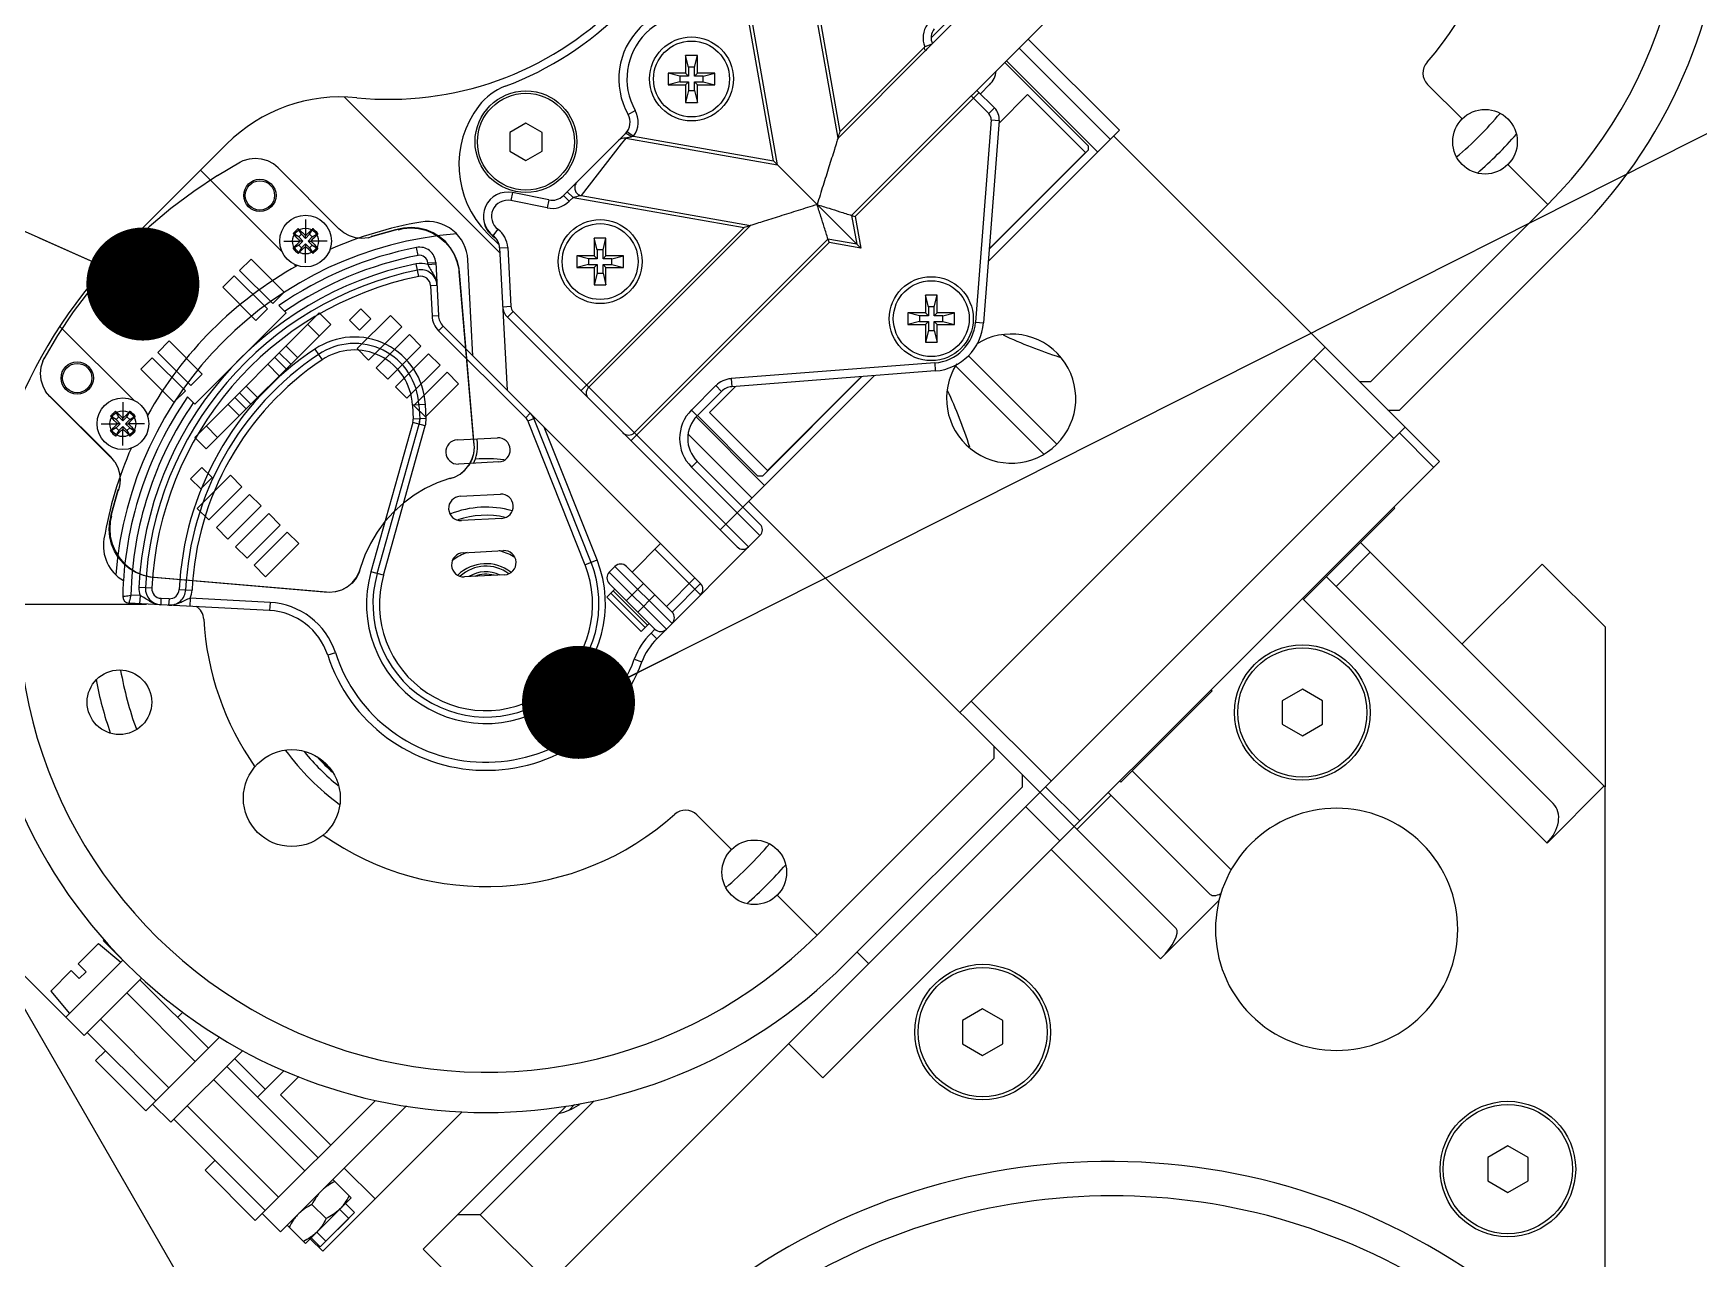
# Model space of a CAD drawing. Header units: millimetres. Extents: x 0 to 841, y 0 to 594.
# Drawn here: x 574.2 to 625.7, y 285.5 to 323.5 of the extents above; entities that cross this region are included whole.
import ezdxf

# ---------------------------------------------------------------- set-up
doc = ezdxf.new("R2010")
doc.units = ezdxf.units.MM
doc.header["$LTSCALE"] = 46.255
doc.layers.get('0').update_dxf_attribs({"linetype": 'CONTINUOUS'})
for name, color, linetype in [('02___PRT_ALL_AXES', 7, 'CONTINUOUS'), ('AXIS', 7, 'CONTINUOUS'), ('COSMETIC', 7, 'CONTINUOUS'), ('NOTE', 7, 'CONTINUOUS')]:
    doc.layers.add(name, color=color, linetype=linetype)
doc.styles.get("Standard").update_dxf_attribs({"font": 'txt', "width": 0.85})
doc.dimstyles.get("Standard").update_dxf_attribs({"dimtxt": 3.5, "dimasz": 3.5, "dimexe": 1.5, "dimexo": 1, "dimtad": 1, "dimtxsty": 'STANDARD', "dimblk": '_FILLED', "dimblk1": '_FILLED', "dimblk2": '_FILLED', "dimcen": 0.09, "dimadec": 0, "dimazin": 0, "dimtol": 1, "dimtp": 0.01, "dimtm": 0.01, "dimtfac": 1, "dimtofl": 0, "dimtmove": 0, "dimatfit": 3, "dimldrblk": '_FILLED', "dimfxl": 1, "dimtolj": 1, "dimarcsym": 0})

# ---------------------------------------------------------------- blocks, each defined once
blk = doc.blocks.new('_FILLED')
at = {"color": 0, "linetype": 'BYBLOCK'}
blk.add_solid([(0, 0), (-1, 0.214), (-1, -0.214)], dxfattribs=at)

msp = doc.modelspace()

# ---------------------------------------------------------------- linework, layer by layer
at = {"color": 7, "linetype": 'CONTINUOUS'}
for p, q in [((601.874, 323.066), (605.138, 326.33)), ((599.069, 320.255), (598.145, 325.499)), ((599.134, 320.461), (598.2, 325.756)), ((603.284, 321.648), (606.552, 324.916)), ((597.07, 319.549), (596.307, 323.878)), ((597.193, 319.426), (596.365, 324.123)), ((601.958, 323.362), (602.769, 324.173)), ((599.069, 320.255), (601.783, 322.97)), ((601.756, 323.083), (599.134, 320.461)), ((601.978, 323.17), (601.756, 323.083)), ((607.507, 320.214), (604.679, 323.042)), ((607.79, 320.497), (604.961, 323.325)), ((594.35, 322.813), (594.35, 322.269)), ((594.441, 322.45), (594.35, 322.813)), ((594.713, 322.813), (594.35, 322.813)), ((594.441, 322.45), (594.441, 322.178)), ((594.622, 322.45), (594.441, 322.45)), ((594.622, 322.45), (594.713, 322.813)), ((594.622, 322.178), (594.622, 322.45)), ((594.713, 322.269), (594.713, 322.813)), ((604.239, 322.602), (606.82, 320.021)), ((604.29, 322.653), (607.118, 319.825)), ((593.807, 322.269), (593.807, 321.906)), ((594.35, 322.269), (593.807, 322.269)), ((594.169, 322.178), (593.807, 322.269)), ((594.169, 321.997), (593.807, 321.906)), ((593.807, 321.906), (594.35, 321.906)), ((594.169, 322.178), (594.169, 321.997)), ((594.441, 322.178), (594.169, 322.178)), ((594.169, 321.997), (594.441, 321.997)), ((594.441, 322.178), (594.35, 322.269)), ((594.441, 321.997), (594.35, 321.906)), ((594.35, 321.906), (594.35, 321.363)), ((594.441, 321.997), (594.441, 321.725)), ((594.622, 322.178), (594.713, 322.269)), ((594.894, 322.178), (594.622, 322.178)), ((594.622, 321.725), (594.622, 321.997)), ((594.622, 321.997), (594.713, 321.906)), ((594.622, 321.997), (594.894, 321.997)), ((595.257, 322.269), (594.713, 322.269)), ((594.713, 321.363), (594.713, 321.906)), ((594.713, 321.906), (595.257, 321.906)), ((594.894, 322.178), (595.257, 322.269)), ((594.894, 321.997), (594.894, 322.178)), ((594.894, 321.997), (595.257, 321.906)), ((595.257, 321.906), (595.257, 322.269)), ((603.476, 321.628), (603.759, 321.911)), ((618.396, 320.85), (617.326, 321.92)), ((588.599, 316.707), (583.775, 321.53)), ((594.441, 321.725), (594.35, 321.363)), ((594.35, 321.363), (594.713, 321.363)), ((594.441, 321.725), (594.622, 321.725)), ((594.622, 321.725), (594.713, 321.363)), ((603.191, 321.56), (599.491, 317.861)), ((599.598, 317.827), (603.438, 321.666)), ((603.191, 321.56), (603.738, 321.013)), ((603.37, 321.734), (603.915, 321.19)), ((604.939, 321.606), (604.054, 320.72)), ((606.736, 319.81), (604.939, 321.606)), ((592.567, 320.991), (592.785, 321.113)), ((603.811, 320.817), (603.327, 314.557)), ((604.06, 320.797), (603.576, 314.538)), ((603.738, 321.013), (603.915, 321.19)), ((603.811, 320.817), (604.06, 320.797)), ((589.405, 320.72), (588.905, 320.432)), ((588.905, 320.432), (588.905, 319.854)), ((589.905, 320.432), (589.405, 320.72)), ((589.905, 319.854), (589.905, 320.432)), ((592.543, 320.452), (590.566, 318.475)), ((592.496, 320.254), (592.454, 320.199)), ((592.496, 320.254), (597.193, 319.426)), ((592.538, 320.457), (592.741, 320.312)), ((592.741, 320.312), (597.07, 319.549)), ((603.722, 316.429), (607.79, 320.497)), ((607.613, 320.32), (617.689, 310.243)), ((577.031, 316.961), (580.136, 320.066)), ((588.905, 319.854), (589.405, 319.566)), ((589.405, 319.566), (589.905, 319.854)), ((592.358, 320.075), (591.12, 318.474)), ((592.454, 320.199), (592.358, 320.075)), ((606.82, 319.88), (603.752, 316.812)), ((603.753, 316.828), (606.736, 319.81)), ((606.82, 320.021), (606.82, 319.88)), ((579.329, 319.259), (581.858, 316.73)), ((580.528, 319.494), (580.529, 319.491)), ((580.569, 319.518), (580.572, 319.514)), ((581.736, 319.333), (581.733, 319.33)), ((597.193, 319.426), (597.07, 319.549)), ((597.193, 319.426), (598.421, 318.198)), ((621.048, 318.198), (619.811, 319.436)), ((588.988, 318.566), (588.938, 318.321)), ((590.064, 318.094), (588.938, 318.321)), ((590.113, 318.339), (588.988, 318.566)), ((590.113, 318.339), (590.064, 318.094)), ((590.566, 318.475), (590.743, 318.299)), ((590.686, 318.596), (590.863, 318.419)), ((590.863, 318.419), (590.743, 318.299)), ((590.863, 318.419), (596.158, 317.485)), ((591.12, 318.474), (596.364, 317.55)), ((598.421, 318.198), (599.648, 316.971)), ((621.048, 318.198), (615.568, 312.718)), ((599.491, 317.861), (599.648, 316.971)), ((599.491, 317.861), (599.598, 317.827)), ((599.598, 317.827), (599.771, 316.848)), ((582.372, 317.193), (582.197, 317.298)), ((582.455, 317.277), (582.351, 317.452)), ((582.455, 317.277), (582.372, 317.193)), ((582.372, 317.193), (582.497, 317.067)), ((582.581, 317.151), (582.455, 317.277)), ((582.707, 317.277), (582.581, 317.151)), ((582.581, 317.151), (582.581, 317.235)), ((582.665, 317.067), (582.791, 317.193)), ((582.707, 317.277), (582.812, 317.452)), ((582.791, 317.193), (582.707, 317.277)), ((582.791, 317.193), (582.966, 317.298)), ((583.616, 317.447), (583.612, 317.444)), ((584.611, 317.203), (584.612, 317.197)), ((584.632, 317.208), (584.634, 317.204)), ((585.447, 317.432), (585.451, 317.419)), ((585.458, 317.437), (585.459, 317.434)), ((588.573, 316.945), (588.208, 317.309)), ((588.391, 317.23), (588.54, 317.43)), ((591.105, 312.432), (596.158, 317.485)), ((591.352, 312.539), (596.364, 317.55)), ((591.522, 317.156), (591.522, 316.612)), ((591.612, 316.793), (591.522, 317.156)), ((591.884, 317.156), (591.522, 317.156)), ((591.794, 316.793), (591.884, 317.156)), ((591.884, 316.612), (591.884, 317.156)), ((621.932, 317.315), (616.452, 311.834)), ((582.372, 316.941), (582.197, 316.836)), ((582.455, 316.857), (582.351, 316.682)), ((582.497, 317.067), (582.372, 316.941)), ((582.372, 316.941), (582.455, 316.857)), ((582.497, 317.067), (582.414, 317.067)), ((582.455, 316.857), (582.581, 316.983)), ((582.581, 316.983), (582.581, 316.899)), ((582.581, 316.983), (582.707, 316.857)), ((582.791, 316.941), (582.665, 317.067)), ((582.665, 317.067), (582.749, 317.067)), ((582.707, 316.857), (582.791, 316.941)), ((582.707, 316.857), (582.812, 316.682)), ((582.791, 316.941), (582.966, 316.836)), ((586.065, 316.621), (586.017, 316.867)), ((588.591, 316.855), (588.84, 316.868)), ((588.591, 316.855), (588.822, 312.453)), ((588.84, 316.868), (588.936, 315.046)), ((591.612, 316.793), (591.612, 316.521)), ((591.794, 316.793), (591.612, 316.793)), ((591.794, 316.521), (591.794, 316.793)), ((592.654, 310.883), (598.792, 317.021)), ((598.758, 317.128), (592.761, 311.13)), ((599.648, 316.971), (598.758, 317.128)), ((598.758, 317.128), (598.792, 317.021)), ((599.771, 316.848), (598.792, 317.021)), ((599.648, 316.971), (599.771, 316.848)), ((580.893, 316.511), (580.539, 316.157)), ((580.539, 316.157), (581.565, 315.13)), ((581.92, 315.485), (580.893, 316.511)), ((582.244, 316.343), (582.298, 316.29)), ((586.089, 315.971), (586.009, 316.363)), ((586.362, 316.389), (586.612, 316.402)), ((586.362, 316.389), (586.365, 316.344)), ((586.365, 316.344), (586.614, 316.357)), ((586.612, 316.402), (586.698, 314.758)), ((587.765, 313.51), (587.609, 316.487)), ((590.978, 316.612), (590.978, 316.249)), ((591.341, 316.521), (590.978, 316.612)), ((591.522, 316.612), (590.978, 316.612)), ((591.341, 316.34), (590.978, 316.249)), ((590.978, 316.249), (591.522, 316.249)), ((591.341, 316.521), (591.341, 316.34)), ((591.612, 316.521), (591.341, 316.521)), ((591.341, 316.34), (591.612, 316.34)), ((591.612, 316.521), (591.522, 316.612)), ((591.612, 316.34), (591.522, 316.249)), ((591.522, 316.249), (591.522, 315.706)), ((591.612, 316.34), (591.612, 316.068)), ((591.794, 316.521), (591.884, 316.612)), ((592.066, 316.521), (591.794, 316.521)), ((591.794, 316.068), (591.794, 316.34)), ((591.794, 316.34), (591.884, 316.249)), ((591.794, 316.34), (592.066, 316.34)), ((592.428, 316.612), (591.884, 316.612)), ((591.884, 315.706), (591.884, 316.249)), ((591.884, 316.249), (592.428, 316.249)), ((592.066, 316.521), (592.428, 316.612)), ((592.066, 316.34), (592.066, 316.521)), ((592.066, 316.34), (592.428, 316.249)), ((592.428, 316.249), (592.428, 316.612)), ((580.372, 315.99), (580.017, 315.635)), ((580.017, 315.635), (581.043, 314.609)), ((581.398, 314.963), (580.372, 315.99)), ((586.449, 315.693), (586.648, 315.704)), ((586.449, 315.693), (586.498, 314.748)), ((591.612, 316.068), (591.522, 315.706)), ((591.522, 315.706), (591.884, 315.706)), ((591.612, 316.068), (591.794, 316.068)), ((591.794, 316.068), (591.884, 315.706)), ((581.565, 315.13), (581.92, 315.485)), ((601.775, 315.388), (601.775, 314.844)), ((601.866, 315.025), (601.775, 315.388)), ((602.137, 315.388), (601.775, 315.388)), ((602.047, 315.025), (602.137, 315.388)), ((602.137, 314.844), (602.137, 315.388)), ((579.151, 310.986), (583.006, 314.841)), ((581.98, 314.84), (579.152, 312.011)), ((581.043, 314.609), (581.398, 314.963)), ((581.754, 315.067), (581.98, 314.84)), ((583.006, 314.841), (583.36, 314.486)), ((584.288, 314.969), (583.937, 314.618)), ((583.937, 314.618), (584.252, 314.304)), ((585.207, 314.761), (584.18, 313.735)), ((584.252, 314.304), (584.602, 314.654)), ((584.602, 314.654), (584.288, 314.969)), ((585.561, 314.407), (585.207, 314.761)), ((586.498, 314.748), (586.698, 314.758)), ((588.686, 315.033), (588.936, 315.046)), ((588.832, 314.705), (589.009, 314.882)), ((588.832, 314.705), (595.946, 307.592)), ((589.009, 314.882), (596.299, 307.592)), ((601.231, 314.844), (601.231, 314.482)), ((601.775, 314.844), (601.231, 314.844)), ((601.594, 314.754), (601.231, 314.844)), ((601.594, 314.572), (601.231, 314.482)), ((601.594, 314.754), (601.594, 314.572)), ((601.866, 314.754), (601.594, 314.754)), ((601.594, 314.572), (601.866, 314.572)), ((601.866, 314.754), (601.775, 314.844)), ((601.866, 314.572), (601.775, 314.482)), ((601.866, 315.025), (601.866, 314.754)), ((602.047, 315.025), (601.866, 315.025)), ((601.866, 314.572), (601.866, 314.3)), ((602.047, 314.754), (602.047, 315.025)), ((602.047, 314.754), (602.137, 314.844)), ((602.319, 314.754), (602.047, 314.754)), ((602.047, 314.3), (602.047, 314.572)), ((602.047, 314.572), (602.319, 314.572)), ((602.047, 314.572), (602.137, 314.482)), ((602.681, 314.844), (602.137, 314.844)), ((602.319, 314.754), (602.681, 314.844)), ((602.319, 314.572), (602.319, 314.754)), ((602.319, 314.572), (602.681, 314.482)), ((602.681, 314.482), (602.681, 314.844)), ((574.972, 314.423), (577.262, 312.134)), ((579.506, 310.631), (583.36, 314.486)), ((583.007, 314.133), (582.652, 314.487)), ((584.535, 313.38), (585.561, 314.407)), ((585.799, 314.169), (584.772, 313.143)), ((586.153, 313.814), (585.799, 314.169)), ((586.702, 314.29), (586.844, 314.431)), ((586.702, 314.29), (589.4, 311.592)), ((586.844, 314.431), (594.814, 306.46)), ((601.231, 314.482), (601.775, 314.482)), ((601.775, 314.482), (601.775, 313.938)), ((601.866, 314.3), (601.775, 313.938)), ((601.866, 314.3), (602.047, 314.3)), ((602.047, 314.3), (602.137, 313.938)), ((602.137, 313.938), (602.137, 314.482)), ((602.137, 314.482), (602.681, 314.482)), ((603.327, 314.557), (603.576, 314.538)), ((578.002, 313.62), (578.356, 313.975)), ((579.028, 312.593), (578.002, 313.62)), ((578.356, 313.975), (579.383, 312.948)), ((581.768, 313.603), (582.123, 313.249)), ((582.334, 313.46), (581.979, 313.814)), ((582.868, 313.721), (583.091, 313.389)), ((584.18, 313.735), (584.535, 313.38)), ((585.127, 312.788), (586.153, 313.814)), ((586.391, 313.577), (585.365, 312.55)), ((586.746, 313.222), (586.391, 313.577)), ((601.775, 313.938), (602.137, 313.938)), ((602.84, 302.465), (614.154, 313.779)), ((574.473, 313.423), (574.478, 313.42)), ((574.5, 313.462), (574.498, 313.464)), ((577.48, 313.098), (577.835, 313.453)), ((578.507, 312.072), (577.48, 313.098)), ((577.835, 313.453), (578.861, 312.427)), ((581.769, 312.895), (581.415, 313.25)), ((581.626, 313.461), (581.98, 313.106)), ((584.772, 313.143), (585.127, 312.788)), ((585.719, 312.196), (586.746, 313.222)), ((602.062, 313.292), (595.757, 312.805)), ((602.081, 313.043), (595.777, 312.556)), ((602.062, 313.292), (602.081, 313.043)), ((605.436, 310.476), (602.719, 313.193)), ((603.105, 313.514), (605.835, 310.784)), ((613.8, 313.425), (616.275, 310.951)), ((579.383, 312.948), (579.028, 312.593)), ((581.097, 312.222), (580.742, 312.577)), ((585.365, 312.55), (585.719, 312.196)), ((586.966, 313.002), (585.939, 311.976)), ((586.294, 311.621), (587.32, 312.648)), ((587.32, 312.648), (586.966, 313.002)), ((595.285, 312.588), (594.532, 311.834)), ((595.899, 312.565), (595.085, 311.752)), ((595.285, 312.588), (595.461, 312.411)), ((595.415, 308.122), (600.19, 312.897)), ((595.757, 312.805), (595.777, 312.556)), ((599.807, 312.867), (596.73, 309.79)), ((596.881, 309.956), (599.791, 312.866)), ((615.214, 312.718), (615.568, 312.718)), ((574.662, 312.259), (574.658, 312.255)), ((578.861, 312.427), (578.507, 312.072)), ((578.925, 312.238), (579.152, 312.011)), ((580.532, 311.658), (580.177, 312.012)), ((580.388, 312.223), (580.743, 311.869)), ((580.531, 312.366), (580.886, 312.011)), ((586.291, 312.009), (585.892, 311.988)), ((586.092, 311.999), (586.115, 311.56)), ((586.314, 311.57), (586.291, 312.009)), ((595.461, 312.411), (594.708, 311.658)), ((576.715, 311.536), (576.54, 311.641)), ((576.799, 311.62), (576.694, 311.795)), ((576.799, 311.62), (576.715, 311.536)), ((576.715, 311.536), (576.841, 311.41)), ((576.925, 311.494), (576.799, 311.62)), ((577.051, 311.62), (576.925, 311.494)), ((576.925, 311.494), (576.925, 311.578)), ((577.009, 311.41), (577.135, 311.536)), ((577.051, 311.62), (577.155, 311.795)), ((577.135, 311.536), (577.051, 311.62)), ((577.135, 311.536), (577.309, 311.641)), ((577.648, 311.747), (577.701, 311.694)), ((585.892, 311.988), (585.915, 311.549)), ((586.314, 311.57), (585.915, 311.549)), ((585.939, 311.976), (586.294, 311.621)), ((586.115, 311.56), (586.097, 311.398)), ((589.4, 311.592), (589.541, 311.734)), ((589.694, 311.581), (589.466, 311.491)), ((589.466, 311.491), (591.234, 307.043)), ((589.652, 311.565), (591.42, 307.117)), ((594.532, 311.834), (594.708, 311.658)), ((596.794, 309.501), (594.673, 311.622)), ((596.589, 309.79), (594.715, 311.664)), ((595.085, 311.752), (596.881, 309.956)), ((616.098, 311.834), (616.452, 311.834)), ((576.715, 311.284), (576.54, 311.179)), ((576.799, 311.2), (576.694, 311.026)), ((576.841, 311.41), (576.715, 311.284)), ((576.715, 311.284), (576.799, 311.2)), ((576.841, 311.41), (576.757, 311.41)), ((576.799, 311.2), (576.925, 311.326)), ((576.925, 311.326), (576.925, 311.243)), ((576.925, 311.326), (577.051, 311.2)), ((577.135, 311.284), (577.009, 311.41)), ((577.009, 311.41), (577.092, 311.41)), ((577.051, 311.2), (577.135, 311.284)), ((577.051, 311.2), (577.155, 311.026)), ((577.135, 311.284), (577.309, 311.179)), ((579.151, 310.986), (579.506, 310.631)), ((579.859, 310.985), (579.504, 311.339)), ((585.904, 311.452), (584.605, 306.824)), ((584.798, 306.77), (586.097, 311.398)), ((584.99, 306.716), (586.289, 311.344)), ((586.289, 311.344), (585.904, 311.452)), ((587.275, 310.909), (588.524, 310.975)), ((588.698, 283.373), (616.629, 311.304)), ((591.606, 307.191), (589.971, 311.304)), ((594.428, 311.09), (596.405, 309.112)), ((617.513, 310.067), (616.452, 311.127)), ((587.907, 310.787), (587.899, 310.942)), ((576.548, 310.379), (576.545, 310.376)), ((579.023, 309.704), (579.373, 310.054)), ((579.373, 310.054), (579.688, 309.74)), ((588.563, 310.226), (587.314, 310.16)), ((594.532, 310.067), (594.708, 310.243)), ((594.532, 310.067), (596.653, 307.945)), ((594.708, 310.243), (596.653, 308.299)), ((598.597, 291.152), (617.689, 310.243)), ((579.337, 309.39), (579.023, 309.704)), ((579.23, 308.785), (580.257, 309.812)), ((579.688, 309.74), (579.337, 309.39)), ((580.612, 309.457), (579.585, 308.43)), ((580.257, 309.812), (580.612, 309.457)), ((587.037, 309.713), (587.063, 309.719)), ((587.057, 309.71), (587.055, 309.717)), ((587.063, 309.719), (587.064, 309.715)), ((596.73, 309.79), (596.589, 309.79)), ((576.788, 309.358), (576.784, 309.359)), ((576.795, 309.379), (576.789, 309.381)), ((579.823, 308.193), (580.849, 309.219)), ((580.849, 309.219), (581.204, 308.865)), ((587.367, 309.162), (588.615, 309.227)), ((596.299, 309.006), (609.535, 295.771)), ((576.557, 308.533), (576.555, 308.534)), ((576.573, 308.541), (576.559, 308.544)), ((579.585, 308.43), (579.23, 308.785)), ((581.204, 308.865), (580.177, 307.838)), ((580.415, 307.601), (581.441, 308.627)), ((581.441, 308.627), (581.796, 308.272)), ((588.654, 308.478), (587.406, 308.413)), ((613.482, 305.965), (616.31, 308.794)), ((616.275, 308.829), (616.31, 308.794)), ((580.177, 307.838), (579.823, 308.193)), ((581.796, 308.272), (580.769, 307.246)), ((580.989, 307.026), (582.016, 308.053)), ((582.016, 308.053), (582.37, 307.698)), ((593.456, 304.748), (596.653, 307.945)), ((580.769, 307.246), (580.415, 307.601)), ((582.37, 307.698), (581.344, 306.671)), ((587.458, 307.414), (588.707, 307.48)), ((592.693, 306.814), (593.577, 307.698)), ((593.4, 307.521), (594.814, 306.107)), ((615.552, 307.431), (614.491, 306.37)), ((615.25, 307.733), (622.816, 300.167)), ((581.344, 306.671), (580.989, 307.026)), ((584.279, 306.954), (584.273, 306.928)), ((584.277, 306.927), (584.273, 306.928)), ((584.282, 306.935), (584.275, 306.937)), ((591.234, 307.043), (591.606, 307.191)), ((592.163, 306.991), (591.986, 306.814)), ((593.931, 305.223), (592.163, 306.991)), ((593.931, 305.577), (592.516, 306.991)), ((618.396, 304.587), (620.871, 307.061)), ((620.871, 307.061), (622.819, 305.114)), ((577.821, 306.315), (577.422, 306.334)), ((584.99, 306.716), (584.605, 306.824)), ((588.746, 306.731), (587.498, 306.665)), ((591.986, 306.814), (593.754, 305.046)), ((591.986, 306.46), (593.4, 305.046)), ((592.516, 305.93), (593.047, 306.46)), ((593.754, 305.753), (594.638, 306.637)), ((593.931, 305.577), (594.814, 306.46)), ((621.218, 299.644), (614.189, 306.673)), ((572.418, 305.824), (577.659, 305.824)), ((581.468, 305.624), (577.109, 305.853)), ((577.455, 306.085), (577.171, 306.1)), ((577.455, 306.085), (577.442, 305.835)), ((578.105, 306.001), (578.095, 305.801)), ((578.353, 305.988), (578.105, 306.001)), ((578.353, 305.988), (578.342, 305.788)), ((578.668, 306.273), (579.068, 306.254)), ((579.008, 306.004), (578.995, 305.754)), ((581.481, 305.874), (579.008, 306.004)), ((581.481, 305.874), (581.468, 305.624)), ((592.163, 306.284), (591.913, 306.034)), ((591.913, 306.034), (592.973, 304.973)), ((592.038, 306.159), (593.098, 305.098)), ((592.111, 306.232), (593.172, 305.171)), ((592.87, 305.577), (593.4, 306.107)), ((613.447, 306.001), (621.024, 298.423)), ((592.973, 304.973), (593.223, 305.223)), ((593.4, 305.046), (593.279, 304.925)), ((593.279, 304.925), (593.456, 304.748)), ((622.819, 305.114), (622.819, 300.167)), ((583.505, 304.318), (583.267, 304.242)), ((592.761, 304.118), (592.995, 304.031)), ((603.194, 302.819), (605.668, 300.344)), ((607.825, 300.309), (610.654, 303.137)), ((610.618, 303.172), (610.654, 303.137)), ((613.447, 303.187), (612.822, 302.826)), ((612.822, 302.826), (612.822, 302.104)), ((614.072, 302.826), (613.447, 303.187)), ((614.072, 302.104), (614.072, 302.826)), ((612.822, 302.104), (613.447, 301.744)), ((613.447, 301.744), (614.072, 302.104)), ((603.901, 301.051), (603.901, 301.405)), ((603.901, 301.051), (598.421, 295.571)), ((611.245, 297.596), (608.179, 300.662)), ((604.785, 300.167), (599.305, 294.687)), ((604.785, 300.167), (604.785, 300.521)), ((606.552, 299.107), (605.492, 300.167)), ((607.79, 300.344), (607.825, 300.309)), ((622.792, 300.191), (621.024, 298.423)), ((622.816, 300.167), (622.816, 283.904)), ((607.523, 299.904), (606.462, 298.843)), ((607.436, 299.99), (610.595, 296.831)), ((595.769, 298.223), (594.699, 299.293)), ((605.935, 298.489), (604.874, 299.55)), ((609.057, 294.834), (605.668, 298.223)), ((570.384, 297.798), (575.723, 292.46)), ((598.421, 295.571), (597.183, 296.808)), ((610.865, 296.642), (609.057, 294.834)), ((576.174, 295.315), (575.54, 294.681)), ((576.174, 295.315), (576.866, 294.735)), ((576.324, 295.394), (576.349, 295.419)), ((576.925, 294.793), (576.324, 295.394)), ((599.658, 295.041), (600.012, 294.687)), ((574.694, 293.836), (575.328, 294.469)), ((575.157, 293.025), (576.936, 294.805)), ((575.575, 294.222), (575.328, 294.469)), ((575.54, 294.681), (575.788, 294.434)), ((575.788, 294.434), (575.575, 294.222)), ((575.723, 292.46), (577.501, 294.238)), ((577.453, 294.19), (579.574, 292.069)), ((574.694, 293.836), (575.275, 293.144)), ((577.044, 293.782), (579.166, 291.66)), ((576.228, 292.965), (578.349, 290.844)), ((578.783, 293.187), (578.619, 293.023)), ((603.547, 293.287), (602.922, 292.927)), ((602.922, 292.927), (602.922, 292.205)), ((604.172, 292.927), (603.547, 293.287)), ((604.172, 292.205), (604.172, 292.927)), ((575.82, 292.557), (577.941, 290.436)), ((577.632, 290.126), (579.924, 292.418)), ((576.385, 291.991), (576.076, 291.682)), ((578.41, 289.773), (580.637, 292.001)), ((598.597, 291.152), (597.537, 292.212)), ((602.922, 292.205), (603.547, 291.844)), ((603.547, 291.844), (604.172, 292.205)), ((577.632, 290.126), (576.076, 291.682)), ((580.14, 291.503), (582.968, 288.674)), ((580.384, 291.747), (581.338, 290.792)), ((581.922, 291.376), (581.094, 290.548)), ((579.731, 291.095), (582.56, 288.266)), ((581.804, 290.621), (582.372, 291.189)), ((578.41, 289.773), (577.844, 290.338)), ((581.026, 286.732), (584.745, 290.451)), ((583.359, 289.066), (581.804, 290.621)), ((591.519, 290.437), (587.991, 286.909)), ((578.507, 289.87), (581.335, 287.041)), ((578.915, 290.278), (581.743, 287.45)), ((581.804, 286.379), (585.705, 290.28)), ((587.428, 290.094), (583.112, 285.778)), ((586.223, 285.848), (590.648, 290.273)), ((590.74, 290.153), (590.91, 290.323)), ((619.811, 289.045), (619.186, 288.684)), ((620.436, 288.684), (619.811, 289.045)), ((579.779, 288.597), (579.47, 288.288)), ((581.026, 286.732), (579.47, 288.288)), ((583.778, 288.353), (584.732, 287.398)), ((619.186, 288.684), (619.186, 287.962)), ((620.436, 287.962), (620.436, 288.684)), ((583.424, 287.999), (583.99, 287.434)), ((619.186, 287.962), (619.811, 287.601)), ((619.811, 287.601), (620.436, 287.962)), ((583.99, 287.434), (582.576, 286.019)), ((581.804, 286.379), (581.238, 286.944)), ((583.22, 286.79), (582.78, 287.229)), ((583.035, 285.913), (584.096, 286.974)), ((587.991, 286.909), (587.284, 286.909)), ((587.991, 286.909), (590.112, 284.788)), ((582.01, 286.585), (582.576, 286.019)), ((582.723, 286.166), (583.112, 285.778)), ((586.223, 285.848), (588.698, 283.373))]:
    msp.add_line(p, q, dxfattribs=at)
at = {"color": 6, "linetype": 'CONTINUOUS'}
for p, q in [((579.854, 319.097), (580.569, 319.518)), ((580.641, 319.551), (580.529, 319.491)), ((580.83, 319.608), (580.641, 319.551)), ((581.026, 319.628), (580.83, 319.608)), ((581.222, 319.608), (581.026, 319.628)), ((581.41, 319.551), (581.222, 319.608)), ((581.584, 319.458), (581.41, 319.551)), ((581.736, 319.333), (581.584, 319.458)), ((581.733, 319.33), (583.612, 317.444)), ((583.616, 317.447), (581.736, 319.333)), ((579.854, 319.097), (579.119, 318.606)), ((579.119, 318.606), (578.413, 318.074)), ((578.413, 318.074), (577.737, 317.504)), ((577.737, 317.504), (577.095, 316.897)), ((583.764, 317.319), (583.612, 317.444)), ((583.938, 317.226), (583.764, 317.319)), ((584.127, 317.169), (583.938, 317.226)), ((584.323, 317.149), (584.127, 317.169)), ((584.519, 317.169), (584.323, 317.149)), ((584.519, 317.169), (584.634, 317.204)), ((584.665, 317.222), (584.611, 317.203)), ((584.632, 317.208), (584.665, 317.219)), ((585.364, 317.416), (584.665, 317.222)), ((584.665, 317.219), (585.364, 317.414)), ((585.458, 317.437), (585.364, 317.416)), ((585.364, 317.414), (585.447, 317.432)), ((585.451, 317.419), (585.604, 317.456)), ((585.612, 317.471), (585.459, 317.434)), ((585.604, 317.456), (585.839, 317.474)), ((585.847, 317.49), (585.612, 317.471)), ((585.839, 317.474), (586.074, 317.456)), ((586.082, 317.471), (585.847, 317.49)), ((586.074, 317.456), (586.304, 317.401)), ((586.312, 317.416), (586.082, 317.471)), ((586.304, 317.401), (586.522, 317.31)), ((586.53, 317.326), (586.312, 317.416)), ((586.522, 317.31), (586.723, 317.187)), ((586.731, 317.202), (586.53, 317.326)), ((586.723, 317.187), (586.903, 317.034)), ((586.911, 317.049), (586.731, 317.202)), ((577.095, 316.897), (576.488, 316.254)), ((586.903, 317.034), (587.056, 316.854)), ((587.064, 316.869), (586.911, 317.049)), ((587.056, 316.854), (587.18, 316.653)), ((587.188, 316.668), (587.064, 316.869)), ((587.18, 316.653), (587.27, 316.435)), ((587.278, 316.45), (587.188, 316.668)), ((576.488, 316.254), (575.918, 315.579)), ((587.27, 316.435), (587.325, 316.205)), ((587.333, 316.22), (587.278, 316.45)), ((587.325, 316.205), (587.333, 316.1)), ((587.341, 316.116), (587.333, 316.22)), ((587.333, 316.1), (587.794, 310.764)), ((587.795, 310.833), (587.341, 316.116)), ((575.918, 315.579), (575.386, 314.873)), ((575.386, 314.873), (574.895, 314.138)), ((574.895, 314.138), (574.473, 313.423)), ((574.383, 313.162), (574.364, 312.966)), ((574.441, 313.35), (574.383, 313.162)), ((574.441, 313.35), (574.5, 313.462)), ((574.364, 312.966), (574.383, 312.77)), ((574.383, 312.77), (574.441, 312.581)), ((574.441, 312.581), (574.533, 312.408)), ((574.658, 312.255), (574.533, 312.408)), ((576.545, 310.376), (574.658, 312.255)), ((574.662, 312.259), (576.548, 310.379)), ((587.783, 310.481), (587.726, 310.292)), ((587.734, 310.297), (587.791, 310.485)), ((587.802, 310.677), (587.783, 310.481)), ((587.791, 310.485), (587.81, 310.681)), ((587.794, 310.764), (587.802, 310.677)), ((587.81, 310.681), (587.795, 310.833)), ((576.673, 310.227), (576.548, 310.379)), ((576.673, 310.227), (576.766, 310.053)), ((576.766, 310.053), (576.823, 309.865)), ((587.508, 309.966), (587.356, 309.841)), ((587.364, 309.846), (587.516, 309.971)), ((587.633, 310.118), (587.508, 309.966)), ((587.516, 309.971), (587.641, 310.123)), ((587.726, 310.292), (587.633, 310.118)), ((587.641, 310.123), (587.734, 310.297)), ((576.823, 309.473), (576.788, 309.358)), ((576.823, 309.865), (576.842, 309.669)), ((576.842, 309.669), (576.823, 309.473)), ((586.655, 309.576), (586.288, 309.402)), ((587.037, 309.713), (586.655, 309.576)), ((587.182, 309.748), (587.057, 309.71)), ((587.064, 309.715), (587.19, 309.753)), ((587.356, 309.841), (587.182, 309.748)), ((587.19, 309.753), (587.364, 309.846)), ((576.575, 308.628), (576.77, 309.327)), ((576.772, 309.326), (576.577, 308.628)), ((576.77, 309.327), (576.789, 309.381)), ((576.784, 309.359), (576.772, 309.326)), ((585.614, 308.952), (585.313, 308.679)), ((585.94, 309.193), (585.614, 308.952)), ((586.288, 309.402), (585.94, 309.193)), ((576.536, 308.388), (576.517, 308.153)), ((576.521, 308.38), (576.557, 308.533)), ((576.573, 308.541), (576.536, 308.388)), ((576.555, 308.534), (576.575, 308.628)), ((576.577, 308.628), (576.559, 308.544)), ((585.313, 308.679), (585.04, 308.378)), ((576.502, 308.145), (576.521, 308.38)), ((576.521, 307.909), (576.502, 308.145)), ((576.517, 308.153), (576.536, 307.917)), ((576.576, 307.68), (576.521, 307.909)), ((576.536, 307.917), (576.591, 307.688)), ((584.798, 308.052), (584.589, 307.704)), ((585.04, 308.378), (584.798, 308.052)), ((576.666, 307.462), (576.576, 307.68)), ((576.591, 307.688), (576.681, 307.47)), ((576.789, 307.26), (576.666, 307.462)), ((576.681, 307.47), (576.805, 307.268)), ((584.589, 307.704), (584.416, 307.337)), ((576.943, 307.081), (576.789, 307.26)), ((576.805, 307.268), (576.958, 307.089)), ((577.122, 306.927), (576.943, 307.081)), ((576.958, 307.089), (577.138, 306.935)), ((577.324, 306.804), (577.122, 306.927)), ((577.138, 306.935), (577.339, 306.812)), ((584.277, 306.927), (584.239, 306.802)), ((584.243, 306.81), (584.282, 306.935)), ((584.416, 307.337), (584.279, 306.954)), ((577.542, 306.714), (577.324, 306.804)), ((577.339, 306.812), (577.557, 306.722)), ((577.771, 306.659), (577.542, 306.714)), ((577.557, 306.722), (577.787, 306.667)), ((577.876, 306.65), (577.771, 306.659)), ((577.787, 306.667), (577.891, 306.658)), ((583.159, 306.197), (577.876, 306.65)), ((577.891, 306.658), (583.228, 306.198)), ((583.868, 306.351), (583.695, 306.258)), ((583.7, 306.266), (583.873, 306.359)), ((584.021, 306.476), (583.868, 306.351)), ((583.873, 306.359), (584.026, 306.484)), ((584.146, 306.628), (584.021, 306.476)), ((584.026, 306.484), (584.151, 306.636)), ((584.239, 306.802), (584.146, 306.628)), ((584.151, 306.636), (584.243, 306.81)), ((583.31, 306.181), (583.159, 306.197)), ((583.228, 306.198), (583.315, 306.189)), ((583.506, 306.201), (583.31, 306.181)), ((583.315, 306.189), (583.511, 306.209)), ((583.695, 306.258), (583.506, 306.201)), ((583.511, 306.209), (583.7, 306.266))]:
    msp.add_line(p, q, dxfattribs=at)
at = {"color": 2, "linetype": 'CONTINUOUS'}
for p, q in [((584.096, 286.974), (583.813, 287.257)), ((583.035, 285.913), (582.753, 286.196))]:
    msp.add_line(p, q, dxfattribs=at)
at = {"color": 7, "linetype": 'CONTINUOUS'}
for centre, radius in [((594.532, 322.088), 1.3), ((594.532, 322.088), 1.175), ((589.405, 320.143), 1.5), ((581.167, 318.481), 0.5), ((581.167, 318.481), 0.453), ((582.581, 317.067), 0.8), ((591.703, 316.431), 1.3), ((591.703, 316.431), 1.175), ((601.956, 314.663), 1.3), ((601.956, 314.663), 1.175), ((575.51, 312.824), 0.5), ((575.51, 312.824), 0.453), ((576.925, 311.41), 0.8), ((613.447, 302.465), 2), ((576.818, 302.783), 1), ((582.157, 299.814), 1.5), ((596.476, 297.516), 1), ((603.547, 292.566), 2), ((619.811, 288.323), 2)]:
    msp.add_circle(centre, radius, dxfattribs=at)
at = {"color": 6, "linetype": 'CONTINUOUS'}
for centre in [(582.581, 317.067), (576.925, 311.41)]:
    msp.add_circle(centre, 0.4, dxfattribs=at)
at = {"color": 7, "linetype": 'CONTINUOUS'}
for centre, radius, start, end in [((610.795, 328.451), 15.75, 315, 135), ((610.795, 328.451), 14.5, 315, 88.0898), ((610.795, 328.451), 8.75, 318.0986, 35.1618), ((585.162, 331.457), 10, 264.2965, 5.7035), ((594.532, 322.088), 2.25, 60.8266, 209.1734), ((594.532, 322.088), 2, 60.8266, 209.1734), ((602.454, 323.357), 0.75, 145.4757, 201.4544), ((602.454, 323.357), 0.5, 145.4757, 201.4544), ((603.229, 322.441), 0.75, 315, 351.6204), ((617.68, 322.274), 0.5, 138.0986, 225), ((583.672, 316.531), 5, 84.2965, 135), ((592.13, 320.747), 0.5, 315, 29.1734), ((592.13, 320.747), 0.75, 324.5633, 29.1734), ((603.561, 320.836), 0.25, 355.5839, 45), ((603.561, 320.836), 0.5, 355.5839, 45), ((610.795, 328.451), 11.5, 310.2457, 319.7543), ((592.452, 320.01), 0.248, 79.5897, 134.9536), ((610.795, 328.451), 12.3, 311.019, 318.981), ((588.839, 317.831), 0.75, 78.595, 233.2552), ((588.839, 317.831), 0.5, 78.595, 233.2552), ((590.212, 318.829), 0.75, 258.595, 315), ((590.212, 318.829), 0.5, 258.595, 315), ((586.361, 316.421), 1.25, 3, 99.6774), ((588.839, 317.81), 0.75, 177.042, 238.8461), ((588.168, 305.824), 11.5, 94.5246, 175.4754), ((584.055, 315.594), 2.521, 134.9953, 137.4686), ((584.055, 315.594), 2.521, 132.5314, 135.0047), ((581.103, 315.588), 2.529, 42.5344, 47.4656), ((588.168, 305.824), 12, 99.6774, 113.7835), ((588.092, 316.829), 0.5, 3, 53.2552), ((588.092, 316.829), 0.75, 3, 53.2552), ((588.168, 305.824), 15.75, 135, 315), ((588.168, 305.824), 11.25, 101.0209, 124.7597), ((584.06, 318.546), 2.529, 222.5344, 227.4656), ((581.108, 318.54), 2.521, 312.5314, 315.0047), ((581.108, 318.541), 2.521, 314.9953, 317.4686), ((586.113, 316.376), 0.5, 3, 101.0209), ((588.168, 305.824), 10.758, 101.5767, 177.2848), ((588.168, 305.824), 10.558, 101.5767, 177.2848), ((588.168, 305.824), 12, 119.1021, 150.8979), ((588.168, 305.824), 11, 101.0209, 124.5243), ((586.149, 315.678), 0.7, 72.0752, 101.5767), ((586.149, 315.678), 0.5, 3, 101.5767), ((586.113, 316.376), 0.25, 3, 101.0209), ((588.168, 305.824), 10.358, 101.5767, 177.2848), ((586.149, 315.678), 0.3, 3, 101.5767), ((587.197, 314.785), 0.7, 183, 225), ((587.197, 314.785), 0.5, 183, 225), ((589.186, 315.059), 0.5, 183, 225), ((589.186, 315.059), 0.25, 183, 225), ((584.094, 311.894), 2.2, 3, 123.8636), ((601.956, 314.663), 1.375, 274.4161, 355.5839), ((601.956, 314.663), 1.625, 274.4161, 355.5839), ((588.168, 305.824), 9.51, 123.8636, 177.292), ((588.168, 305.824), 9.31, 123.8636, 177.292), ((584.094, 311.894), 2, 3, 123.8636), ((584.094, 311.894), 1.8, 3, 123.8636), ((588.168, 305.824), 9.11, 123.8636, 177.292), ((595.815, 312.057), 0.75, 94.4161, 135), ((595.815, 312.057), 0.5, 94.4161, 135), ((588.168, 305.824), 11.25, 145.2403, 178.8151), ((588.168, 305.824), 11, 145.4757, 178.5628), ((578.398, 309.937), 2.521, 134.9953, 137.4686), ((578.398, 309.937), 2.521, 132.5314, 135.0047), ((575.446, 309.931), 2.529, 42.5344, 47.4656), ((585.615, 311.534), 0.3, 344.3246, 3), ((585.615, 311.534), 0.5, 344.3246, 3), ((585.615, 311.534), 0.7, 344.3246, 3), ((589.188, 311.38), 0.3, 21.6754, 45), ((589.188, 311.38), 0.5, 21.6754, 45), ((595.415, 310.951), 1.25, 135, 225), ((595.415, 310.951), 1, 135, 225), ((578.404, 312.889), 2.529, 222.5344, 227.4656), ((575.451, 312.883), 2.521, 312.5314, 315.0047), ((575.451, 312.884), 2.521, 314.9953, 317.4686), ((588.543, 310.6), 0.375, 273, 93), ((588.168, 305.824), 12, 156.2165, 170.3226), ((587.295, 310.535), 0.375, 93, 273), ((586.659, 310.722), 1.25, 334.3031, 3), ((588.168, 305.824), 4.5, 82.7748, 94.174), ((587.386, 308.787), 0.375, 93, 273), ((588.635, 308.853), 0.375, 273, 93), ((596.476, 308.122), 0.25, 315, 45), ((577.571, 307.631), 1.25, 170.3226, 239.7253), ((587.478, 307.04), 0.375, 93, 273), ((588.726, 307.105), 0.375, 273, 93), ((596.123, 307.769), 0.25, 225, 315), ((588.168, 305.824), 3.7, 164.3246, 21.6754), ((588.168, 305.824), 3.5, 164.3246, 21.6754), ((588.168, 305.824), 3.3, 164.3246, 21.6754), ((588.168, 305.824), 1.25, 51.8843, 134.1718), ((588.168, 305.824), 1.175, 53.104, 132.894), ((592.34, 306.814), 0.25, 45, 135), ((578.121, 306.301), 0.7, 177.2848, 197.9248), ((578.121, 306.301), 0.5, 177.2848, 267), ((588.168, 305.824), 1, 64.1301, 121.8831), ((592.163, 306.637), 0.25, 135, 225), ((594.638, 306.284), 0.25, 315, 45), ((577.12, 306.053), 0.2, 178.8151, 267), ((578.121, 306.301), 0.3, 177.2848, 267), ((578.369, 306.288), 0.5, 267, 357.292), ((578.369, 306.288), 0.3, 267, 357.292), ((578.369, 306.288), 0.7, 336.0752, 357.292), ((581.363, 303.627), 2.25, 17.8942, 87), ((588.168, 305.824), 14.5, 181.9102, 315), ((578.931, 305.324), 0.5, 3.0986, 58.7602), ((588.168, 305.824), 8.75, 183.0986, 215.1618), ((581.363, 303.627), 2, 17.8942, 87), ((593.754, 305.4), 0.25, 315, 45), ((594.87, 303.334), 2.25, 135, 159.62), ((593.577, 305.223), 0.25, 225, 315), ((588.168, 305.824), 4.9, 197.8942, 339.62), ((594.87, 303.334), 2, 135, 159.62), ((588.168, 305.824), 11.5, 190.2974, 199.705), ((588.168, 305.824), 5.15, 197.8942, 339.62), ((588.168, 305.824), 12.3, 190.9708, 198.9261), ((588.168, 305.824), 7.683, 216.1508, 233.8492), ((588.168, 305.824), 7.25, 219.1582, 230.8418), ((588.168, 305.824), 8.75, 234.8382, 311.9014), ((594.345, 298.939), 0.5, 45, 131.9014), ((614.507, 295.748), 3.75, 45, 225), ((588.168, 305.824), 11.5, 310.2457, 319.7543), ((588.168, 305.824), 12.3, 311.019, 318.981), ((588.463, 293.514), 4.112, 308.6593, 309.8821), ((607.472, 268.56), 20, 51.7471, 129.762), ((607.569, 268.495), 19, 56.154, 123.9437)]:
    msp.add_arc(centre, radius, start, end, dxfattribs=at)
at = {"color": 7, "linetype": 'CONTINUOUS', "true_color": 0xffab00}
for radius, start, end in [(1.7, 112.8, 127.7937), (1.7, 58.2061, 74.4), (0.925, 74.0917, 111.8901)]:
    msp.add_arc((588.168, 305.824), radius, start, end, dxfattribs=at)
at = {"color": 2, "linetype": 'CONTINUOUS'}
for start, end in [(110.0665, 112.8), (74.4, 75.9335), (127.7937, 127.8018), (58.1982, 58.2061)]:
    msp.add_arc((588.168, 305.824), 1.7, start, end, dxfattribs=at)
at = {"color": 7, "linetype": 'CONTINUOUS'}
for centre, major_axis, ratio, start_param, end_param in [((620.511, 298.937), (0.707, 0.707), 0.726543, -1.570796, 0), ((611.302, 297.538), (0.707, 0.707), 0.32492, -3.141593, -2.417483), ((608.828, 295.064), (0.707, 0.707), 0.32492, -1.570796, 0), ((589.935, 292.035), (1.45, 1.45), 1, -2.118623, -1.792111)]:
    msp.add_ellipse(centre, major_axis=major_axis, ratio=ratio, start_param=start_param, end_param=end_param, dxfattribs=at)
for points, knots in [([(601.783, 322.97), (601.772, 322.977), (601.745, 323.012), (601.751, 323.056), (601.756, 323.083)], [0, 0, 0, 0, 0.335286, 1, 1, 1, 1]), ([(603.286, 321.65), (603.279, 321.643), (603.248, 321.612), (603.216, 321.582), (603.191, 321.56)], [0, 0, 0, 0, 0.237279, 1, 1, 1, 1]), ([(592.484, 320.393), (592.486, 320.395), (592.498, 320.402), (592.513, 320.398), (592.523, 320.395)], [0, 0, 0, 0, 0.188387, 1, 1, 1, 1]), ([(592.674, 320.293), (592.657, 320.289), (592.598, 320.276), (592.539, 320.264), (592.496, 320.254)], [0, 0, 0, 0, 0.284344, 1, 1, 1, 1]), ([(592.523, 320.395), (592.547, 320.387), (592.601, 320.355), (592.648, 320.317), (592.674, 320.293)], [0, 0, 0, 0, 0.421035, 1, 1, 1, 1]), ([(599.069, 320.255), (599.053, 320.211), (599.019, 320.091), (598.923, 319.795), (598.784, 319.35), (598.605, 318.783), (598.483, 318.395), (598.421, 318.198)], [0, 0, 0, 0, 0.064716, 0.173017, 0.43328, 0.713572, 1, 1, 1, 1]), ([(599.069, 320.255), (599.072, 320.267), (599.095, 320.335), (599.116, 320.404), (599.134, 320.461)], [0, 0, 0, 0, 0.175697, 1, 1, 1, 1]), ([(590.987, 318.896), (590.955, 318.865), (590.909, 318.782), (590.914, 318.642), (590.991, 318.524), (591.076, 318.482), (591.12, 318.474)], [0, 0, 0, 0, 0.249224, 0.499043, 0.749514, 1, 1, 1, 1]), ([(591.12, 318.474), (591.104, 318.471), (591.018, 318.453), (590.932, 318.434), (590.863, 318.419)], [0, 0, 0, 0, 0.191403, 1, 1, 1, 1]), ([(598.421, 318.198), (598.224, 318.136), (597.836, 318.014), (597.269, 317.835), (596.824, 317.696), (596.528, 317.6), (596.408, 317.566), (596.364, 317.55)], [0, 0, 0, 0, 0.286428, 0.566721, 0.826983, 0.935284, 1, 1, 1, 1]), ([(598.758, 317.128), (598.722, 317.251), (598.645, 317.483), (598.534, 317.841), (598.459, 318.075), (598.421, 318.198)], [0, 0, 0, 0, 0.34322, 0.653681, 1, 1, 1, 1]), ([(598.421, 318.198), (598.545, 318.16), (598.778, 318.085), (599.136, 317.974), (599.368, 317.897), (599.491, 317.861)], [0, 0, 0, 0, 0.346319, 0.65678, 1, 1, 1, 1]), ([(582.414, 317.067), (582.395, 317.087), (582.321, 317.163), (582.249, 317.24), (582.197, 317.298)], [0, 0, 0, 0, 0.259377, 1, 1, 1, 1]), ([(582.351, 317.452), (582.369, 317.435), (582.447, 317.364), (582.524, 317.291), (582.581, 317.235)], [0, 0, 0, 0, 0.238686, 1, 1, 1, 1]), ([(582.581, 317.235), (582.601, 317.254), (582.677, 317.327), (582.754, 317.399), (582.812, 317.452)], [0, 0, 0, 0, 0.259377, 1, 1, 1, 1]), ([(582.966, 317.298), (582.949, 317.279), (582.878, 317.201), (582.805, 317.125), (582.749, 317.067)], [0, 0, 0, 0, 0.238686, 1, 1, 1, 1]), ([(596.364, 317.55), (596.352, 317.546), (596.283, 317.525), (596.215, 317.503), (596.158, 317.485)], [0, 0, 0, 0, 0.174928, 1, 1, 1, 1]), ([(582.197, 316.836), (582.214, 316.855), (582.285, 316.933), (582.358, 317.01), (582.414, 317.067)], [0, 0, 0, 0, 0.238686, 1, 1, 1, 1]), ([(582.581, 316.899), (582.562, 316.88), (582.486, 316.807), (582.409, 316.735), (582.351, 316.682)], [0, 0, 0, 0, 0.259377, 1, 1, 1, 1]), ([(582.812, 316.682), (582.794, 316.699), (582.716, 316.77), (582.639, 316.843), (582.581, 316.899)], [0, 0, 0, 0, 0.238686, 1, 1, 1, 1]), ([(582.749, 317.067), (582.768, 317.047), (582.842, 316.972), (582.914, 316.894), (582.966, 316.836)], [0, 0, 0, 0, 0.259377, 1, 1, 1, 1]), ([(586.365, 316.344), (586.41, 316.234), (586.557, 316.049), (586.642, 315.82), (586.648, 315.704)], [0, 0, 0, 0, 0.504714, 1, 1, 1, 1]), ([(591.352, 312.186), (591.307, 312.231), (591.251, 312.362), (591.307, 312.494), (591.352, 312.539)], [0, 0, 0, 0, 0.499266, 1, 1, 1, 1]), ([(576.757, 311.41), (576.738, 311.43), (576.664, 311.506), (576.592, 311.583), (576.54, 311.641)], [0, 0, 0, 0, 0.259377, 1, 1, 1, 1]), ([(576.694, 311.795), (576.713, 311.778), (576.791, 311.707), (576.867, 311.634), (576.925, 311.578)], [0, 0, 0, 0, 0.238686, 1, 1, 1, 1]), ([(576.925, 311.578), (576.944, 311.597), (577.02, 311.67), (577.097, 311.742), (577.155, 311.795)], [0, 0, 0, 0, 0.259377, 1, 1, 1, 1]), ([(577.309, 311.641), (577.292, 311.622), (577.221, 311.544), (577.148, 311.468), (577.092, 311.41)], [0, 0, 0, 0, 0.238686, 1, 1, 1, 1]), ([(576.54, 311.179), (576.557, 311.198), (576.628, 311.276), (576.701, 311.353), (576.757, 311.41)], [0, 0, 0, 0, 0.238686, 1, 1, 1, 1]), ([(576.925, 311.243), (576.905, 311.223), (576.829, 311.15), (576.752, 311.078), (576.694, 311.026)], [0, 0, 0, 0, 0.259377, 1, 1, 1, 1]), ([(577.155, 311.026), (577.137, 311.042), (577.059, 311.114), (576.982, 311.186), (576.925, 311.243)], [0, 0, 0, 0, 0.238686, 1, 1, 1, 1]), ([(577.092, 311.41), (577.111, 311.391), (577.185, 311.315), (577.257, 311.237), (577.309, 311.179)], [0, 0, 0, 0, 0.259377, 1, 1, 1, 1]), ([(592.408, 311.13), (592.453, 311.085), (592.585, 311.029), (592.716, 311.085), (592.761, 311.13)], [0, 0, 0, 0, 0.499266, 1, 1, 1, 1]), ([(576.92, 306.057), (576.921, 306.056), (576.929, 306.06), (576.942, 306.059), (576.966, 306.065), (577.011, 306.072), (577.08, 306.085), (577.139, 306.094), (577.171, 306.1)], [0, 0, 0, 0, 0.019568, 0.077414, 0.170976, 0.296233, 0.620318, 1, 1, 1, 1]), ([(577.171, 306.1), (577.163, 306.069), (577.149, 306.011), (577.131, 305.942), (577.121, 305.898), (577.114, 305.875), (577.113, 305.861), (577.109, 305.854), (577.109, 305.853)], [0, 0, 0, 0, 0.379796, 0.703897, 0.829123, 0.922638, 0.980442, 1, 1, 1, 1]), ([(578.095, 305.801), (577.979, 305.807), (577.749, 305.892), (577.564, 306.039), (577.455, 306.085)], [0, 0, 0, 0, 0.495291, 1, 1, 1, 1]), ([(579.008, 306.004), (578.895, 305.97), (578.695, 305.843), (578.458, 305.782), (578.342, 305.788)], [0, 0, 0, 0, 0.504743, 1, 1, 1, 1]), ([(583.487, 287.936), (583.411, 287.898), (583.3, 287.835), (583.164, 287.733), (583.101, 287.676), (583.071, 287.646)], [0, 0, 0, 0, 0.501603, 0.751076, 1, 1, 1, 1]), ([(583.071, 287.646), (583.041, 287.616), (582.984, 287.553), (582.882, 287.417), (582.818, 287.305), (582.78, 287.229)], [0, 0, 0, 0, 0.248924, 0.498397, 1, 1, 1, 1]), ([(583.927, 287.497), (583.889, 287.421), (583.825, 287.309), (583.723, 287.173), (583.666, 287.11), (583.636, 287.08)], [0, 0, 0, 0, 0.501603, 0.751076, 1, 1, 1, 1]), ([(582.364, 286.939), (582.334, 286.909), (582.277, 286.846), (582.175, 286.71), (582.111, 286.598), (582.073, 286.522)], [0, 0, 0, 0, 0.248924, 0.498397, 1, 1, 1, 1]), ([(582.78, 287.229), (582.704, 287.191), (582.593, 287.127), (582.456, 287.026), (582.394, 286.969), (582.364, 286.939)], [0, 0, 0, 0, 0.501603, 0.751076, 1, 1, 1, 1]), ([(583.22, 286.79), (583.182, 286.713), (583.118, 286.602), (583.016, 286.466), (582.959, 286.403), (582.929, 286.373)], [0, 0, 0, 0, 0.501603, 0.751076, 1, 1, 1, 1]), ([(583.636, 287.08), (583.607, 287.05), (583.544, 286.993), (583.407, 286.891), (583.296, 286.828), (583.22, 286.79)], [0, 0, 0, 0, 0.248924, 0.498397, 1, 1, 1, 1]), ([(582.929, 286.373), (582.899, 286.343), (582.837, 286.286), (582.7, 286.184), (582.589, 286.121), (582.513, 286.083)], [0, 0, 0, 0, 0.248924, 0.498397, 1, 1, 1, 1])]:
    msp.add_open_spline(points, degree=3, knots=knots, dxfattribs=at)
for points in [[(601.783, 322.97), (601.813, 323.003), (601.844, 323.036), (601.875, 323.067)], [(592.741, 320.312), (592.72, 320.304), (592.697, 320.298), (592.674, 320.293)]]:
    msp.add_open_spline(points, degree=3, dxfattribs=at)
at = {"layer": '02___PRT_ALL_AXES', "color": 7, "linetype": 'CONTINUOUS'}
msp.add_arc((588.168, 305.824), 2.75, 77.4134, 108.5866, dxfattribs=at)
at = {"layer": 'AXIS', "color": 7, "linetype": 'CONTINUOUS'}
for p, q in [((573.121, 294.594), (578.927, 284.537)), ((583.919, 286.797), (583.212, 286.09)), ((583.636, 287.08), (583.919, 286.797)), ((582.929, 286.373), (583.212, 286.09))]:
    msp.add_line(p, q, dxfattribs=at)
for centre, radius in [((589.405, 320.143), 1.575), ((619.104, 320.143), 1), ((613.447, 302.465), 2.1), ((603.547, 292.566), 2.1), ((619.811, 288.323), 2.1)]:
    msp.add_circle(centre, radius, dxfattribs=at)
for centre, radius, start, end in [((585.162, 331.457), 10.25, 290.556, 339.444), ((589.405, 320.143), 1.833, 110.556, 142.3852), ((590.329, 319.431), 3, 142.3852, 225), ((604.431, 312.188), 2, 147.5203, 122.4797), ((610.795, 328.451), 15.75, 245.1603, 252.0147), ((588.168, 305.824), 15.75, 17.9853, 24.8397), ((588.168, 305.824), 3, 74.3279, 111.5639), ((588.168, 305.824), 7.05, 222.2052, 227.7948), ((588.168, 305.824), 7.025, 223.7431, 226.2569), ((614.507, 295.748), 3.75, 225, 45)]:
    msp.add_arc(centre, radius, start, end, dxfattribs=at)
at = {"layer": 'COSMETIC', "color": 7, "linetype": 'CONTINUOUS'}
for p, q in [((582.581, 317.739), (582.581, 317.235)), ((581.91, 317.067), (582.414, 317.067)), ((582.581, 316.395), (582.581, 316.899)), ((583.253, 317.067), (582.749, 317.067)), ((576.925, 312.082), (576.925, 311.578)), ((576.253, 311.41), (576.757, 311.41)), ((576.925, 310.738), (576.925, 311.243)), ((577.596, 311.41), (577.092, 311.41))]:
    msp.add_line(p, q, dxfattribs=at)

# ---------------------------------------------------------------- leaders
at = {"layer": 'NOTE', "color": 2, "linetype": 'CONTINUOUS'}
for points in [[(577.543, 315.735), (546.843, 329.372), (540.843, 329.372)], [(591.033, 302.779), (639.537, 327.243), (645.537, 327.243)]]:
    msp.add_leader(points, dimstyle='STANDARD', override={"dimtad": 0, "dimldrblk": 'DOT'}, dxfattribs=at)

doc.saveas('drawing.dxf')
